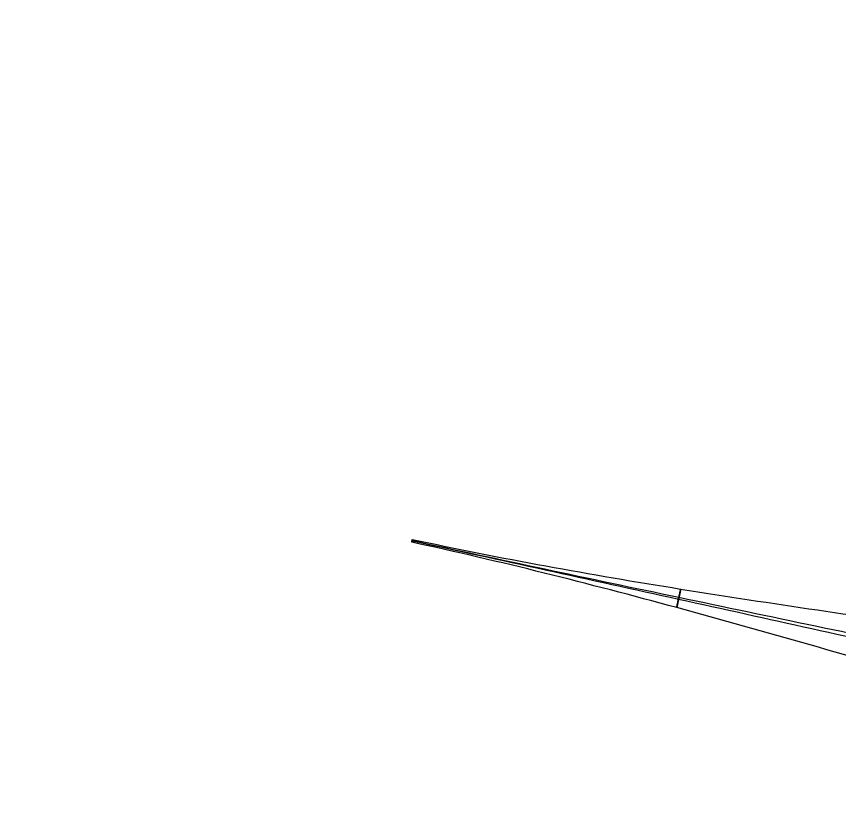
# Model space of a CAD drawing. Header units: millimetres. Extents: x -36.9 to 35.7, y -22.6 to 36.8.
# Drawn here: x -26.24 to -19.96, y 1.1 to 7.22 of the extents above; entities that cross this region are included whole.
import ezdxf

# ---------------------------------------------------------------- set-up
doc = ezdxf.new("R2010")
doc.units = ezdxf.units.MM
doc.header["$MEASUREMENT"] = 0
doc.layers.add('Default', color=18, linetype='Continuous', true_color=0x000000)

msp = doc.modelspace()

# ---------------------------------------------------------------- linework, layer by layer
at = {"layer": 'Default', "extrusion": (0.968058, -0.209099, 0.13835)}
msp.add_circle((-1.754, 59.0493, -15.3591), 0.01, dxfattribs=at)
at = {"layer": 'Default'}
for points, knots in [([(-25.9584, 10.658, 38.0891), (-26.2804, 10.4752, 37.9725), (-26.8992, 10.0055, 37.7859), (-27.6426, 9.0701, 37.6836), (-28.136, 7.9948, 37.7676), (-28.3544, 6.8889, 38.0174), (-28.3079, 5.8214, 38.4059), (-28.0068, 4.8512, 38.9097), (-27.4828, 4.0508, 39.4896), (-27.0191, 3.656, 39.9012), (-26.7703, 3.4987, 40.1052)], [0, 0, 0, 0, 1.072279, 2.184392, 3.296504, 4.368783, 5.441063, 6.553175, 7.665287, 8.737567, 8.737567, 8.737567, 8.737567]), ([(-25.6503, 10.3638, 37.6999), (-25.9618, 10.1869, 37.5871), (-26.5696, 9.741, 37.4182), (-27.3298, 8.8632, 37.3621), (-27.8695, 7.8518, 37.5047), (-28.153, 6.8028, 37.8186), (-28.178, 5.7785, 38.2728), (-27.9423, 4.8355, 38.8382), (-27.4633, 4.0474, 39.4652), (-27.0104, 3.6546, 39.8901), (-26.7619, 3.4974, 40.094)], [0, 0, 0, 0, 1.072279, 2.184392, 3.296504, 4.368783, 5.441063, 6.553175, 7.665287, 8.737567, 8.737567, 8.737567, 8.737567]), ([(-25.8634, 10.2428, 38.4783), (-26.1447, 10.0829, 38.3764), (-26.6881, 9.6838, 38.2013), (-27.3705, 8.8881, 38.0609), (-27.8662, 7.9434, 38.0654), (-28.137, 6.926, 38.2191), (-28.168, 5.8943, 38.5171), (-27.9426, 4.9125, 38.9532), (-27.4671, 4.0772, 39.4982), (-27.0126, 3.6681, 39.9046), (-26.7646, 3.5113, 40.108)], [0, 0, 0, 0, 1.072279, 2.184392, 3.296504, 4.368783, 5.441063, 6.553175, 7.665287, 8.737567, 8.737567, 8.737567, 8.737567]), ([(-25.5553, 9.9486, 38.0891), (-25.8261, 9.7947, 37.991), (-26.3586, 9.4193, 37.8336), (-27.0576, 8.6812, 37.7394), (-27.5997, 7.8004, 37.8024), (-27.9355, 6.8398, 38.0204), (-28.0381, 5.8514, 38.384), (-27.8781, 4.8968, 38.8816), (-27.4477, 4.0739, 39.4737), (-27.004, 3.6666, 39.8935), (-26.7562, 3.51, 40.0967)], [0, 0, 0, 0, 1.072279, 2.184392, 3.296504, 4.368783, 5.441063, 6.553175, 7.665287, 8.737567, 8.737567, 8.737567, 8.737567]), ([(-15.3132, 1.1041, 55.0486), (-15.9231, 1.2348, 55.3615), (-17.1879, 1.5565, 55.8922), (-19.1681, 2.1345, 56.3786), (-21.1943, 2.7232, 56.5479), (-22.5527, 3.0667, 56.4537), (-23.2264, 3.2122, 56.3574)], [0, 0, 0, 0, 2.087555, 4.19916, 6.310765, 8.398319, 8.398319, 8.398319, 8.398319]), ([(-15.0589, 1.5049, 55.3768), (-15.685, 1.6391, 55.698), (-17.013, 1.9191, 56.2019), (-19.0973, 2.3526, 56.566), (-21.1854, 2.7877, 56.6016), (-22.5514, 3.0776, 56.4626), (-23.2253, 3.2232, 56.3664)], [0, 0, 0, 0, 2.087555, 4.19916, 6.310765, 8.398319, 8.398319, 8.398319, 8.398319]), ([(-15.4314, 1.5049, 54.6507), (-16.0217, 1.6314, 54.9535), (-17.2326, 1.896, 55.5166), (-19.1561, 2.3242, 56.1512), (-21.1771, 2.7742, 56.4828), (-22.5497, 3.0753, 56.443), (-23.223, 3.2207, 56.3466)], [0, 0, 0, 0, 2.087555, 4.19916, 6.310765, 8.398319, 8.398319, 8.398319, 8.398319]), ([(-15.1772, 1.9057, 54.9789), (-15.7836, 2.0356, 55.2899), (-17.0577, 2.2586, 55.8262), (-19.0853, 2.5423, 56.3386), (-21.1682, 2.8387, 56.5365), (-22.5483, 3.0861, 56.4518), (-23.2219, 3.2316, 56.3555)], [0, 0, 0, 0, 2.087555, 4.19916, 6.310765, 8.398319, 8.398319, 8.398319, 8.398319])]:
    msp.add_open_spline(points, degree=3, knots=knots, dxfattribs=at)
at = {"layer": 'Default', "extrusion": (-0.977476, 0.210744, 0.011258)}
msp.add_rational_spline([(-21.1919, 2.7763, 56.4182), (-21.2068, 2.7067, 56.425), (-21.2046, 2.7133, 56.4963), (-21.2023, 2.7198, 56.5675), (-21.1874, 2.7894, 56.5606), (-21.1725, 2.8591, 56.5537), (-21.1747, 2.8525, 56.4825), (-21.1769, 2.846, 56.4113), (-21.1919, 2.7763, 56.4182)], [1, 0.707106781187, 1, 0.707106781187, 1, 0.707106781187, 1, 0.707106781187, 1], degree=2, knots=[0, 0, 0, 0.640885, 0.640885, 1.28177, 1.28177, 1.922655, 1.922655, 2.56354, 2.56354, 2.56354], dxfattribs=at)

doc.saveas('drawing.dxf')
